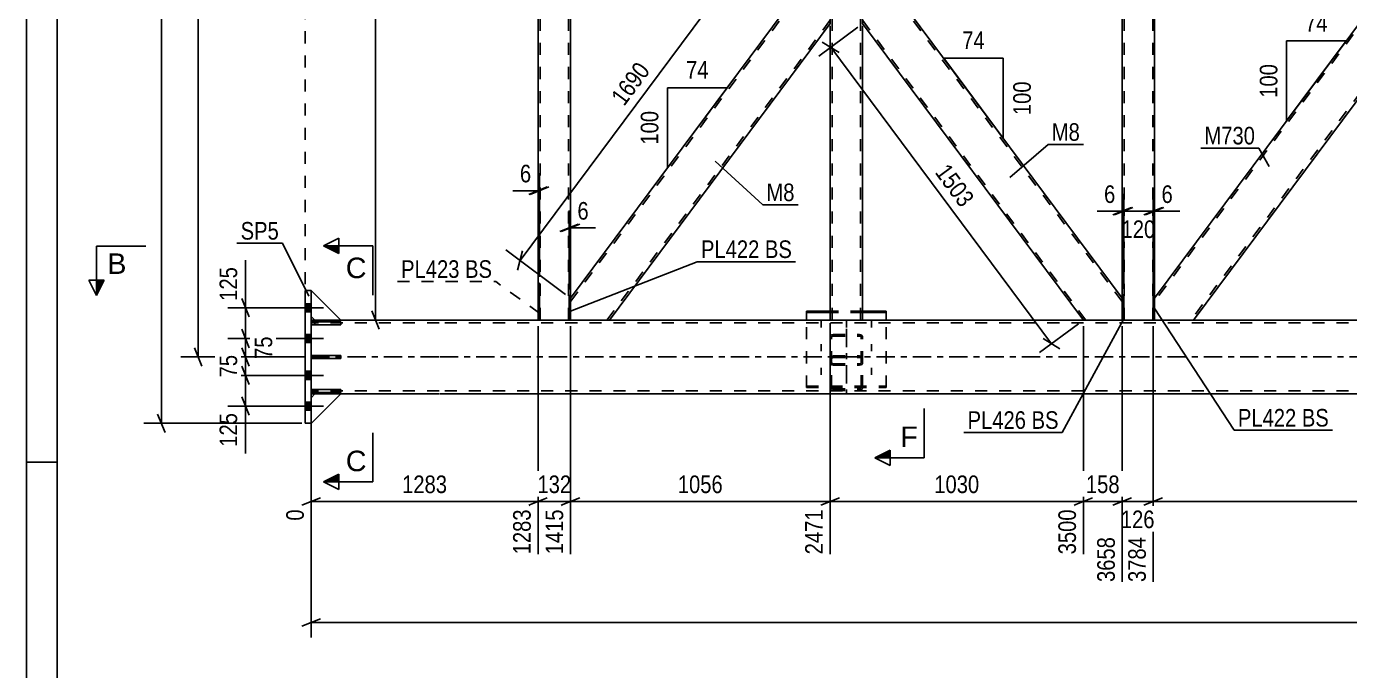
# Model space of a CAD drawing. Header units: millimetres. Extents: x -46 to 795, y -443 to 151.
# Drawn here: x -46.3 to 168.9, y -178.6 to -73.9 of the extents above; entities that cross this region are included whole.
import ezdxf

# ---------------------------------------------------------------- set-up
doc = ezdxf.new("R2010")
doc.units = ezdxf.units.MM
doc.linetypes.add('DXK_LINE_DOT2', pattern=[3.9198, 1.9599, -1.9599])
doc.linetypes.add('DXK_LINE_DOT3', pattern=[5.9187, 2.979, -0.9799, 0.9799, -0.9799])
doc.styles.add('Arial', font='ARIAL.TTF', dxfattribs={"height": 0.2})
doc.styles.add('Arial Narrow', font='ARIALN.TTF', dxfattribs={"height": 0.2})

# ---------------------------------------------------------------- blocks, each defined once
blk = doc.blocks.new('Unknown-761550593-1135')
at = {"color": 5, "linetype": 'Continuous'}
for p, q in [((-46.31, 151.28), (-46.31, -442.72)), ((-41.31, 146.28), (-41.31, -437.72)), ((-41.31, -144.72), (-46.31, -144.72))]:
    blk.add_line(p, q, dxfattribs=at)
blk = doc.blocks.new('Part-761550593-3181 - 3006')
at = {"color": 2, "linetype": 'Continuous'}
for p, q in [((132.14, -117.51), (131.9, -117.51)), ((131.9, -117.51), (131.9, -121.6)), ((132.14, -117.51), (132.14, -121.6)), ((132.14, -121.6), (131.9, -121.6))]:
    blk.add_line(p, q, dxfattribs=at)
blk = doc.blocks.new('Bolt-761550593-3044 - 3006')
at = {"color": 1, "linetype": 'DXK_LINE_DOT2'}
for p, q in [((82.94, -122.79), (82.94, -121.65)), ((87.06, -122.79), (87.06, -121.65)), ((91.14, -122.79), (91.14, -121.65)), ((82.94, -126.66), (82.94, -125.53)), ((91.14, -126.66), (91.14, -125.53)), ((82.94, -130.49), (82.94, -129.36)), ((87.06, -130.49), (87.06, -129.36)), ((91.14, -130.49), (91.14, -129.36))]:
    blk.add_line(p, q, dxfattribs=at)
blk = doc.blocks.new('Part-761550593-3049 - 3006')
at = {"color": 2, "linetype": 'Continuous'}
for p, q in [((84.4, -120.14), (80.54, -120.14)), ((80.54, -121.6), (80.54, -120.14)), ((84.4, -120.36), (80.54, -120.36)), ((93.54, -120.14), (89.68, -120.14)), ((93.54, -120.36), (89.68, -120.36)), ((93.54, -121.6), (93.54, -120.14))]:
    blk.add_line(p, q, dxfattribs=at)
at = {"color": 7, "linetype": 'DXK_LINE_DOT2'}
for p, q in [((89.68, -120.14), (84.4, -120.14)), ((89.68, -120.36), (84.4, -120.36)), ((80.54, -132.57), (80.54, -121.6)), ((93.54, -132.57), (93.54, -121.6)), ((80.54, -132.35), (93.54, -132.35)), ((80.54, -132.57), (93.54, -132.57))]:
    blk.add_line(p, q, dxfattribs=at)
blk = doc.blocks.new('Part-761550593-3063 - 3006')
at = {"color": 7, "linetype": 'DXK_LINE_DOT2'}
for p, q in [((84.4, -124.43), (84.44, -124.26)), ((84.4, -132.54), (84.4, -124.43)), ((84.44, -124.26), (84.54, -124.12)), ((84.54, -124.12), (84.7, -124.02)), ((84.66, -124.35), (84.64, -124.43)), ((84.64, -132.54), (84.64, -124.43)), ((84.71, -124.28), (84.66, -124.35)), ((84.7, -124.02), (84.88, -123.98)), ((84.79, -124.23), (84.71, -124.28)), ((84.88, -124.21), (84.79, -124.23)), ((84.88, -123.98), (89.2, -123.98)), ((84.88, -124.21), (89.2, -124.21)), ((89.2, -123.98), (89.39, -124.02)), ((89.29, -124.23), (89.2, -124.21)), ((89.37, -124.28), (89.29, -124.23)), ((89.42, -124.35), (89.37, -124.28)), ((89.39, -124.02), (89.54, -124.12)), ((89.44, -124.43), (89.42, -124.35)), ((89.44, -132.54), (89.44, -124.43)), ((89.54, -124.12), (89.65, -124.26)), ((89.65, -124.26), (89.68, -124.43)), ((89.68, -132.54), (89.68, -124.43)), ((84.44, -127.75), (84.4, -127.94)), ((84.44, -128.67), (84.4, -128.49)), ((84.54, -128.81), (84.44, -128.67)), ((84.7, -128.91), (84.54, -128.81)), ((84.64, -127.94), (84.66, -127.84)), ((84.64, -128.49), (84.66, -128.58)), ((84.66, -127.84), (84.71, -127.76)), ((84.66, -128.58), (84.71, -128.65)), ((84.88, -127.43), (84.7, -127.47)), ((84.88, -128.95), (84.7, -128.91)), ((84.71, -127.76), (84.79, -127.71)), ((84.71, -128.65), (84.79, -128.7)), ((84.79, -127.71), (84.88, -127.69)), ((84.79, -128.7), (84.88, -128.72)), ((84.88, -127.43), (89.2, -127.43)), ((84.88, -127.69), (89.2, -127.69)), ((84.88, -128.72), (89.2, -128.72)), ((84.88, -128.95), (89.2, -128.95)), ((89.39, -127.47), (89.2, -127.43)), ((89.2, -127.69), (89.29, -127.71)), ((89.2, -128.72), (89.29, -128.7)), ((89.39, -128.91), (89.2, -128.95)), ((89.29, -127.71), (89.37, -127.76)), ((89.29, -128.7), (89.37, -128.65)), ((89.37, -127.76), (89.42, -127.84)), ((89.37, -128.65), (89.42, -128.58)), ((89.54, -128.81), (89.39, -128.91)), ((89.42, -127.84), (89.44, -127.94)), ((89.42, -128.58), (89.44, -128.49)), ((89.65, -128.67), (89.54, -128.81)), ((89.68, -127.94), (89.65, -127.75)), ((89.68, -128.49), (89.65, -128.67)), ((84.4, -132.54), (84.44, -132.73)), ((84.66, -132.64), (84.64, -132.54)), ((84.71, -132.72), (84.66, -132.64)), ((84.7, -133.01), (84.88, -133.05)), ((84.79, -132.77), (84.71, -132.72)), ((84.88, -132.79), (84.79, -132.77)), ((84.88, -132.79), (89.2, -132.79)), ((84.88, -133.05), (89.2, -133.05)), ((89.29, -132.77), (89.2, -132.79)), ((89.2, -133.05), (89.39, -133.01)), ((89.37, -132.72), (89.29, -132.77)), ((89.42, -132.64), (89.37, -132.72)), ((89.44, -132.54), (89.42, -132.64)), ((89.65, -132.73), (89.68, -132.54))]:
    blk.add_line(p, q, dxfattribs=at)
at = {"color": 7, "linetype": 'DXK_LINE_DOT3'}
blk.add_line((87.04, -123.04), (87.04, -133.66), dxfattribs=at)
at = {"color": 7, "linetype": 'DXK_LINE_DOT2'}
for centre, start, end in [((84.9, -127.92), 114.32, 159.2417), ((89.18, -127.92), 20.7583, 65.68), ((84.9, -132.56), 200.7583, 245.68), ((89.18, -132.56), 294.32, 339.2417)]:
    blk.add_arc(centre, 0.496, start, end, dxfattribs=at)
blk = doc.blocks.new('Part-761550593-3237 - 3006')
at = {"color": 7, "linetype": 'DXK_LINE_DOT2'}
for p, q in [((4.8, -121.89), (0, -121.89)), ((0, -121.89), (0, -122.37)), ((0, -122.37), (4.8, -122.37)), ((0.6, -122.37), (0.6, -121.89)), ((4.8, -122.37), (4.8, -121.89))]:
    blk.add_line(p, q, dxfattribs=at)
blk = doc.blocks.new('Part-761550593-3068 - 3006')
at = {"color": 7, "linetype": 'DXK_LINE_DOT2'}
for p, q in [((37.22, -121.6), (37.22, -6)), ((41.86, -121.6), (41.86, -6)), ((36.9, -121.6), (36.9, -115.6)), ((42.18, -121.6), (42.18, -117.63)), ((36.9, -121.6), (42.18, -121.6))]:
    blk.add_line(p, q, dxfattribs=at)
at = {"color": 2, "linetype": 'Continuous'}
for p, q in [((42.18, -117.63), (42.18, -9.97)), ((36.9, -115.6), (36.9, -12))]:
    blk.add_line(p, q, dxfattribs=at)
blk = doc.blocks.new('Part-761550593-3083 - 3006')
at = {"color": 2, "linetype": 'Continuous'}
for p, q in [((82.55, -63.8), (42.18, -118.03)), ((84.4, -66.29), (82.55, -63.8)), ((48.5, -121.6), (84.4, -73.37)), ((47.7, -121.6), (42.18, -121.6)), ((48.48, -121.6), (47.7, -121.6))]:
    blk.add_line(p, q, dxfattribs=at)
at = {"color": 7, "linetype": 'DXK_LINE_DOT2'}
for p, q in [((42.18, -118.56), (82.75, -64.07)), ((84.4, -73.37), (84.4, -66.29)), ((48.1, -121.6), (84.4, -72.83)), ((42.18, -118.03), (42.18, -121.6)), ((48.5, -121.6), (48.48, -121.6)), ((48.5, -121.6), (48.48, -121.6))]:
    blk.add_line(p, q, dxfattribs=at)
blk = doc.blocks.new('Part-761550593-3126 - 3006')
at = {"color": 7, "linetype": 'DXK_LINE_DOT2'}
for p, q in [((36.9, -121.6), (36.9, -115.6)), ((37.14, -115.6), (36.9, -115.6)), ((37.14, -121.6), (37.14, -115.6)), ((37.14, -121.6), (36.9, -121.6))]:
    blk.add_line(p, q, dxfattribs=at)
blk = doc.blocks.new('Bolt-761550593-3144 - 3006')
at = {"linetype": 'Continuous'}
for points in [[(-1, -118.94), (-1, -120.26), (0, -120.26), (0, -118.94)], [(-1, -118.94), (-1, -120.26), (0, -120.26), (0, -118.94)], [(-1, -118.94), (-1, -120.26), (0, -120.26), (0, -118.94)], [(-1, -123.94), (-1, -125.26), (0, -125.26), (0, -123.94)], [(-1, -123.94), (-1, -125.26), (0, -125.26), (0, -123.94)], [(-1, -129.94), (-1, -131.26), (0, -131.26), (0, -129.94)], [(-1, -129.94), (-1, -131.26), (0, -131.26), (0, -129.94)], [(-1, -134.94), (-1, -136.26), (0, -136.26), (0, -134.94)], [(-1, -134.94), (-1, -136.26), (0, -136.26), (0, -134.94)], [(-1, -134.94), (-1, -136.26), (0, -136.26), (0, -134.94)]]:
    blk.add_hatch(color=1, dxfattribs=at).paths.add_polyline_path(points)
at = {"color": 1, "linetype": 'Continuous'}
for p, q in [((-2.76, -119.6), (2, -119.6)), ((-2.76, -119.6), (2, -119.6)), ((-2.76, -119.6), (2, -119.6)), ((-1, -118.94), (0, -118.94)), ((-1, -118.94), (0, -118.94)), ((-1, -118.94), (0, -118.94)), ((-1, -120.26), (0, -120.26)), ((-1, -120.26), (0, -120.26)), ((-1, -120.26), (0, -120.26)), ((-2.76, -124.6), (2, -124.6)), ((-2.76, -124.6), (2, -124.6)), ((-1, -123.94), (0, -123.94)), ((-1, -123.94), (0, -123.94)), ((-1, -125.26), (0, -125.26)), ((-1, -125.26), (0, -125.26)), ((-2.76, -130.6), (2, -130.6)), ((-2.76, -130.6), (2, -130.6)), ((-1, -129.94), (0, -129.94)), ((-1, -129.94), (0, -129.94)), ((-1, -131.26), (0, -131.26)), ((-1, -131.26), (0, -131.26)), ((-1, -134.94), (0, -134.94)), ((-1, -134.94), (0, -134.94)), ((-1, -134.94), (0, -134.94)), ((-2.76, -135.6), (2, -135.6)), ((-2.76, -135.6), (2, -135.6)), ((-2.76, -135.6), (2, -135.6)), ((-1, -136.26), (0, -136.26)), ((-1, -136.26), (0, -136.26)), ((-1, -136.26), (0, -136.26))]:
    blk.add_line(p, q, dxfattribs=at)
blk = doc.blocks.new('Part-761550593-3186 - 3006')
at = {"color": 7, "linetype": 'DXK_LINE_DOT2'}
for p, q in [((131.9, -121.6), (131.9, -117.51)), ((132.14, -117.51), (131.9, -117.51)), ((132.14, -121.6), (132.14, -117.51)), ((132.14, -121.6), (131.9, -121.6))]:
    blk.add_line(p, q, dxfattribs=at)
blk = doc.blocks.new('Part-761550593-3191 - 3006')
at = {"color": 2, "linetype": 'Continuous'}
for p, q in [((0.6, -121.6), (0, -121.6)), ((20.8, -121.6), (4.8, -121.6)), ((36.9, -121.6), (20.9, -121.6)), ((41.94, -121.6), (37.14, -121.6)), ((42.18, -121.6), (42.18, -121.6)), ((125.6, -121.6), (48.48, -121.6)), ((136.94, -121.6), (132.14, -121.6)), ((137.18, -121.6), (137.18, -121.6)), ((220.6, -121.6), (143.48, -121.6)), ((0, -133.6), (20.8, -133.6)), ((20.9, -133.6), (568.54, -133.6))]:
    blk.add_line(p, q, dxfattribs=at)
at = {"color": 7, "linetype": 'DXK_LINE_DOT2'}
for p, q in [((0, -133.6), (0, -121.6)), ((20.8, -122.08), (0, -122.08)), ((4.8, -121.6), (0.6, -121.6)), ((568.54, -122.08), (20.9, -122.08)), ((568.54, -121.6), (36.9, -121.6)), ((37.14, -121.6), (36.9, -121.6)), ((48.48, -121.6), (42.18, -121.6)), ((132.14, -121.6), (125.6, -121.6)), ((137.18, -121.6), (136.94, -121.6)), ((143.48, -121.6), (137.18, -121.6)), ((20.8, -133.12), (0, -133.12)), ((568.54, -133.12), (20.9, -133.12))]:
    blk.add_line(p, q, dxfattribs=at)
at = {"color": 7, "linetype": 'DXK_LINE_DOT3'}
for p, q in [((0, -127.6), (20.8, -127.6)), ((20.9, -127.6), (568.54, -127.6))]:
    blk.add_line(p, q, dxfattribs=at)
blk = doc.blocks.new('Part-761550593-3205 - 3006')
at = {"color": 2, "linetype": 'Continuous'}
for p, q in [((42.18, -117.63), (41.94, -117.63)), ((41.94, -117.63), (41.94, -121.6)), ((42.18, -117.63), (42.18, -121.6)), ((42.18, -121.6), (41.94, -121.6))]:
    blk.add_line(p, q, dxfattribs=at)
blk = doc.blocks.new('Part-761550593-3210 - 3006')
at = {"color": 7, "linetype": 'DXK_LINE_DOT2'}
for p, q in [((41.94, -121.6), (41.94, -117.63)), ((42.18, -117.63), (41.94, -117.63)), ((42.18, -121.6), (42.18, -117.63)), ((42.18, -121.6), (41.94, -121.6))]:
    blk.add_line(p, q, dxfattribs=at)
blk = doc.blocks.new('Part-761550593-3215 - 3006')
at = {"color": 2, "linetype": 'Continuous'}
for p, q in [((37.14, -115.6), (36.9, -115.6)), ((36.9, -115.6), (36.9, -121.6)), ((37.14, -115.6), (37.14, -121.6)), ((37.14, -121.6), (36.9, -121.6))]:
    blk.add_line(p, q, dxfattribs=at)
blk = doc.blocks.new('Part-761550593-3235 - 3006')
at = {"color": 2, "linetype": 'Continuous'}
for p, q in [((0, -133.37), (0, -132.89)), ((0, -132.89), (4.8, -132.89)), ((4.8, -133.37), (0, -133.37)), ((4.8, -132.89), (4.8, -133.37))]:
    blk.add_line(p, q, dxfattribs=at)
at = {"color": 7, "linetype": 'DXK_LINE_DOT2'}
blk.add_line((0.6, -133.37), (0.6, -132.89), dxfattribs=at)
blk = doc.blocks.new('Part-761550593-3236 - 3006')
at = {"color": 7, "linetype": 'DXK_LINE_DOT2'}
for p, q in [((4.8, -127.39), (0, -127.39)), ((0, -127.39), (0, -127.87)), ((0, -127.87), (4.8, -127.87)), ((0.6, -127.87), (0.6, -127.39)), ((4.8, -127.87), (4.8, -127.39))]:
    blk.add_line(p, q, dxfattribs=at)
blk = doc.blocks.new('Part-761550593-3238 - 3006')
at = {"color": 7, "linetype": 'DXK_LINE_DOT2'}
for p, q in [((4.8, -132.89), (0, -132.89)), ((0, -132.89), (0, -133.37)), ((0, -133.37), (4.8, -133.37)), ((0.6, -133.37), (0.6, -132.89)), ((4.8, -133.37), (4.8, -132.89))]:
    blk.add_line(p, q, dxfattribs=at)
blk = doc.blocks.new('Part-761550593-3257 - 3006')
at = {"color": 7, "linetype": 'DXK_LINE_DOT2'}
for p, q in [((0.6, -133.63), (0, -134.23)), ((0, -138.43), (4.8, -133.63)), ((0, -134.23), (0, -138.43)), ((4.8, -133.63), (0.6, -133.63))]:
    blk.add_line(p, q, dxfattribs=at)
blk = doc.blocks.new('Part-761550593-3260 - 3006')
at = {"color": 2, "linetype": 'Continuous'}
for p, q in [((0, -134.23), (0.6, -133.63)), ((0, -138.43), (4.8, -133.63)), ((4.8, -133.63), (0.6, -133.63)), ((0, -138.4), (0, -138.43))]:
    blk.add_line(p, q, dxfattribs=at)
at = {"color": 7, "linetype": 'DXK_LINE_DOT2'}
blk.add_line((0, -138.43), (0, -134.23), dxfattribs=at)
blk = doc.blocks.new('Part-761550593-3263 - 3006')
at = {"color": 7, "linetype": 'DXK_LINE_DOT2'}
for p, q in [((0, -121), (0, -116.8)), ((0, -116.8), (4.8, -121.6)), ((0.6, -121.6), (0, -121)), ((4.8, -121.6), (0.6, -121.6))]:
    blk.add_line(p, q, dxfattribs=at)
blk = doc.blocks.new('Part-761550593-3266 - 3006')
at = {"color": 2, "linetype": 'Continuous'}
for p, q in [((0, -116.8), (4.8, -121.6)), ((0.6, -121.6), (0, -121)), ((4.8, -121.6), (0.6, -121.6))]:
    blk.add_line(p, q, dxfattribs=at)
at = {"color": 7, "linetype": 'DXK_LINE_DOT2'}
blk.add_line((0, -121), (0, -116.8), dxfattribs=at)
blk = doc.blocks.new('Part-761550593-3267 - 3006')
at = {"color": 2, "linetype": 'Continuous'}
for p, q in [((0, -127.87), (0, -127.39)), ((0, -127.39), (4.8, -127.39)), ((4.8, -127.87), (0, -127.87)), ((4.8, -127.39), (4.8, -127.87))]:
    blk.add_line(p, q, dxfattribs=at)
at = {"color": 7, "linetype": 'DXK_LINE_DOT2'}
blk.add_line((0.6, -127.87), (0.6, -127.39), dxfattribs=at)
blk = doc.blocks.new('Part-761550593-3268 - 3006')
at = {"color": 2, "linetype": 'Continuous'}
for p, q in [((0, -122.37), (0, -121.89)), ((0, -121.89), (4.8, -121.89)), ((4.8, -122.37), (0, -122.37)), ((4.8, -121.89), (4.8, -122.37))]:
    blk.add_line(p, q, dxfattribs=at)
at = {"color": 7, "linetype": 'DXK_LINE_DOT2'}
blk.add_line((0.6, -122.37), (0.6, -121.89), dxfattribs=at)
blk = doc.blocks.new('Part-761550593-3273 - 3006')
at = {"color": 2, "linetype": 'Continuous'}
for p, q in [((89.68, -66.28), (91.53, -63.8)), ((131.9, -118.03), (91.53, -63.8)), ((89.68, -72.31), (89.68, -66.28)), ((89.68, -73.38), (89.68, -72.31)), ((125.58, -121.6), (89.68, -73.38)), ((125.6, -121.6), (131.9, -121.6))]:
    blk.add_line(p, q, dxfattribs=at)
at = {"color": 7, "linetype": 'DXK_LINE_DOT2'}
for p, q in [((131.9, -118.56), (91.33, -64.07)), ((89.68, -73.3), (89.68, -72.31)), ((89.68, -72.84), (89.68, -72.72)), ((125.98, -121.6), (89.68, -72.84)), ((131.9, -121.6), (131.9, -118.03)), ((125.58, -121.6), (125.6, -121.6)), ((125.6, -121.6), (125.58, -121.6))]:
    blk.add_line(p, q, dxfattribs=at)
blk = doc.blocks.new('Part-761550593-3313 - 3006')
at = {"color": 2, "linetype": 'Continuous'}
for p, q in [((-1, -138.4), (-1, -116.8)), ((-1, -116.8), (0, -116.8)), ((0, -121.89), (0, -116.8)), ((0, -127.39), (0, -122.37)), ((0, -132.89), (0, -127.87)), ((0, -138.4), (0, -133.37)), ((0, -138.4), (-1, -138.4))]:
    blk.add_line(p, q, dxfattribs=at)
at = {"color": 7, "linetype": 'DXK_LINE_DOT2'}
for p, q in [((0, -122.37), (0, -121.89)), ((0, -127.87), (0, -127.39)), ((0, -133.37), (0, -132.89))]:
    blk.add_line(p, q, dxfattribs=at)
blk = doc.blocks.new('Part-761550593-3383 - 3006')
at = {"color": 7, "linetype": 'DXK_LINE_DOT2'}
for p, q in [((84.72, -121.6), (84.72, -6)), ((89.36, -121.6), (89.36, -6)), ((84.4, -121.6), (89.68, -121.6))]:
    blk.add_line(p, q, dxfattribs=at)
at = {"color": 2, "linetype": 'Continuous'}
for p, q in [((84.4, -121.6), (84.4, -73.77)), ((89.68, -121.6), (89.68, -73.77))]:
    blk.add_line(p, q, dxfattribs=at)
blk = doc.blocks.new('Part-761550593-3398 - 3006')
at = {"color": 7, "linetype": 'DXK_LINE_DOT2'}
for p, q in [((132.22, -121.6), (132.22, -6)), ((136.86, -121.6), (136.86, -6)), ((131.9, -121.6), (131.9, -117.51)), ((137.18, -121.6), (137.18, -117.63)), ((131.9, -121.6), (137.18, -121.6))]:
    blk.add_line(p, q, dxfattribs=at)
at = {"color": 2, "linetype": 'Continuous'}
for p, q in [((131.9, -117.51), (131.9, -9.97)), ((137.18, -117.63), (137.18, -9.97))]:
    blk.add_line(p, q, dxfattribs=at)
blk = doc.blocks.new('Part-761550593-3413 - 3006')
at = {"color": 7, "linetype": 'DXK_LINE_DOT2'}
for p, q in [((220.98, -6), (137.18, -118.56)), ((226.9, -9.04), (143.1, -121.6)), ((137.18, -121.6), (137.18, -118.03)), ((143.49, -121.6), (143.48, -121.6)), ((143.49, -121.6), (143.48, -121.6))]:
    blk.add_line(p, q, dxfattribs=at)
at = {"color": 2, "linetype": 'Continuous'}
for p, q in [((137.18, -118.03), (177.55, -63.8)), ((182.04, -69.83), (143.49, -121.6)), ((142.7, -121.6), (137.18, -121.6)), ((143.48, -121.6), (142.7, -121.6))]:
    blk.add_line(p, q, dxfattribs=at)
blk = doc.blocks.new('Part-761550593-3457 - 3006')
at = {"color": 2, "linetype": 'Continuous'}
for p, q in [((137.18, -117.63), (136.94, -117.63)), ((136.94, -117.63), (136.94, -121.6)), ((137.18, -117.63), (137.18, -121.6)), ((137.18, -121.6), (136.94, -121.6))]:
    blk.add_line(p, q, dxfattribs=at)
blk = doc.blocks.new('Part-761550593-3462 - 3006')
at = {"color": 7, "linetype": 'DXK_LINE_DOT2'}
for p, q in [((136.94, -121.6), (136.94, -117.63)), ((137.18, -117.63), (136.94, -117.63)), ((137.18, -121.6), (137.18, -117.63)), ((137.18, -121.6), (136.94, -121.6))]:
    blk.add_line(p, q, dxfattribs=at)
blk = doc.blocks.new('Line-761550593-4761 - 3006')
at = {"color": 1, "linetype": 'DXK_LINE_DOT2'}
blk.add_line((-1, -0.16), (-1, -121.1), dxfattribs=at)
blk = doc.blocks.new('StraightDimension-761550593-10626 - 3006')
at = {"color": 7, "linetype": 'Continuous'}
for p, q in [((36.9, -122.6), (36.9, -159.71)), ((0, -134.6), (0, -154.23)), ((1.5, -150.5), (-1.5, -151.7)), ((35.4, -151.7), (38.4, -150.5)), ((0, -151.1), (36.9, -151.1))]:
    blk.add_line(p, q, dxfattribs=at)
at = {"color": 0}
blk.add_wipeout([(22.71, -150.35), (22.71, -146.15), (14.19, -146.15), (14.19, -150.35)], dxfattribs=at)
at = {"color": 0, "linetype": 'Continuous'}
for points in [[(-0.6, -151.8), (-4.8, -151.8), (-4.8, -154.83), (-0.6, -154.83)], [(36.3, -151.8), (32.1, -151.8), (32.1, -160.31), (36.3, -160.31)]]:
    blk.add_wipeout(points, dxfattribs=at)
at = {"color": 3, "style": 'Arial Narrow'}
blk.add_text('1283', height=2.863, dxfattribs=at).set_placement((14.79, -149.75))
at = {"color": 3, "linetype": 'Continuous', "style": 'Arial Narrow'}
for s, height, p in [('0', 2.86, (-1.2, -154.23)), ('1283', 2.863, (35.7, -159.71))]:
    blk.add_text(s, height=height, rotation=90.0002, dxfattribs=at).set_placement(p)
blk = doc.blocks.new('StraightDimension-761550593-10623 - 3006')
at = {"color": 7, "linetype": 'Continuous'}
for p, q in [((84.4, -122.12), (84.4, -159.71)), ((125.58, -122.6), (125.58, -159.71)), ((85.9, -150.5), (82.9, -151.7)), ((124.08, -151.7), (127.08, -150.5)), ((84.4, -151.1), (125.58, -151.1))]:
    blk.add_line(p, q, dxfattribs=at)
at = {"color": 0}
blk.add_wipeout([(109.25, -150.35), (109.25, -146.15), (100.74, -146.15), (100.74, -150.35)], dxfattribs=at)
at = {"color": 0, "linetype": 'Continuous'}
blk.add_wipeout([(124.98, -151.8), (120.78, -151.8), (120.78, -160.31), (124.98, -160.31)], dxfattribs=at)
at = {"color": 3, "style": 'Arial Narrow'}
blk.add_text('1030', height=2.863, dxfattribs=at).set_placement((101.34, -149.75))
at = {"color": 3, "linetype": 'Continuous', "style": 'Arial Narrow'}
blk.add_text('3500', height=2.863, rotation=90.0002, dxfattribs=at).set_placement((124.38, -159.71))
blk = doc.blocks.new('StraightDimension-761550593-10625 - 3006')
at = {"color": 7, "linetype": 'Continuous'}
for p, q in [((36.9, -122.6), (36.9, -159.71)), ((42.18, -122.6), (42.18, -159.71)), ((35.4, -151.7), (38.4, -150.5)), ((43.68, -150.5), (40.68, -151.7)), ((36.9, -151.1), (42.18, -151.1))]:
    blk.add_line(p, q, dxfattribs=at)
at = {"color": 0}
blk.add_wipeout([(42.88, -150.35), (42.88, -146.15), (36.2, -146.15), (36.2, -150.35)], dxfattribs=at)
at = {"color": 0, "linetype": 'Continuous'}
blk.add_wipeout([(41.58, -151.8), (37.38, -151.8), (37.38, -160.31), (41.58, -160.31)], dxfattribs=at)
at = {"color": 3, "style": 'Arial Narrow'}
blk.add_text('132', height=2.863, dxfattribs=at).set_placement((36.8, -149.75))
at = {"color": 3, "linetype": 'Continuous', "style": 'Arial Narrow'}
blk.add_text('1415', height=2.863, rotation=90.0002, dxfattribs=at).set_placement((40.98, -159.71))
blk = doc.blocks.new('StraightDimension-761550593-15053 - 3006')
at = {"color": 7, "linetype": 'Continuous'}
for p, q in [((132.14, -116.51), (132.14, -101.51)), ((136.94, -116.63), (136.94, -101.51)), ((130.64, -104.51), (133.64, -103.31)), ((132.14, -103.91), (136.94, -103.91)), ((138.44, -103.31), (135.44, -104.51))]:
    blk.add_line(p, q, dxfattribs=at)
at = {"color": 0}
blk.add_wipeout([(137.88, -108.86), (137.88, -104.66), (131.2, -104.66), (131.2, -108.86)], dxfattribs=at)
at = {"color": 3, "style": 'Arial Narrow'}
blk.add_text('120', height=2.863, dxfattribs=at).set_placement((131.8, -108.26))
blk = doc.blocks.new('StraightDimension-761550593-14711 - 3006')
at = {"color": 7, "linetype": 'Continuous'}
for p, q in [((-11.29, -129.1), (-10.09, -132.1)), ((-2, -130.6), (-13.54, -130.6)), ((-10.69, -135.6), (-10.69, -130.6)), ((-10.09, -137.1), (-11.29, -134.1)), ((-2, -135.6), (-13.54, -135.6))]:
    blk.add_line(p, q, dxfattribs=at)
at = {"color": 0}
blk.add_wipeout([(-11.44, -136.12), (-15.64, -136.12), (-15.64, -142.81), (-11.44, -142.81)], dxfattribs=at)
at = {"color": 7, "linetype": 'Continuous'}
blk.add_line((-10.69, -135.6), (-10.69, -143.33), dxfattribs=at)
blk.add_line((-10.69, -135.6), (-10.69, -143.33), dxfattribs=at)
at = {"color": 3, "style": 'Arial Narrow'}
blk.add_text('125', height=2.863, rotation=90.0002, dxfattribs=at).set_placement((-12.04, -142.21))
blk = doc.blocks.new('StraightDimension-761550593-14800 - 3006')
at = {"color": 7, "linetype": 'Continuous'}
for p, q in [((41.94, -116.63), (41.94, -103.77)), ((42.18, -116.63), (42.18, -103.77)), ((40.44, -107.22), (43.44, -106.02)), ((43.68, -106.02), (40.68, -107.22)), ((41.94, -106.62), (42.18, -106.62))]:
    blk.add_line(p, q, dxfattribs=at)
at = {"color": 0}
blk.add_wipeout([(45.73, -105.87), (45.73, -101.67), (42.7, -101.67), (42.7, -105.87)], dxfattribs=at)
at = {"color": 7, "linetype": 'Continuous'}
blk.add_line((42.18, -106.62), (46.26, -106.62), dxfattribs=at)
blk.add_line((42.18, -106.62), (46.26, -106.62), dxfattribs=at)
at = {"color": 3, "style": 'Arial Narrow'}
blk.add_text('6', height=2.86, dxfattribs=at).set_placement((43.3, -105.27))
blk = doc.blocks.new('StraightDimension-761550593-10624 - 3006')
at = {"color": 7, "linetype": 'Continuous'}
for p, q in [((42.18, -122.6), (42.18, -159.71)), ((84.4, -122.12), (84.4, -159.71)), ((43.68, -150.5), (40.68, -151.7)), ((82.9, -151.7), (85.9, -150.5)), ((42.18, -151.1), (84.4, -151.1))]:
    blk.add_line(p, q, dxfattribs=at)
at = {"color": 0}
blk.add_wipeout([(67.55, -150.35), (67.55, -146.15), (59.03, -146.15), (59.03, -150.35)], dxfattribs=at)
at = {"color": 0, "linetype": 'Continuous'}
blk.add_wipeout([(83.8, -151.8), (79.6, -151.8), (79.6, -160.31), (83.8, -160.31)], dxfattribs=at)
at = {"color": 3, "style": 'Arial Narrow'}
blk.add_text('1056', height=2.863, dxfattribs=at).set_placement((59.63, -149.75))
at = {"color": 3, "linetype": 'Continuous', "style": 'Arial Narrow'}
blk.add_text('2471', height=2.863, rotation=90.0002, dxfattribs=at).set_placement((83.2, -159.71))
blk = doc.blocks.new('StraightDimension-761550593-4430 - 3006')
at = {"color": 7, "linetype": 'Continuous'}
for p, q in [((-18.37, -127.6), (-18.37, 0)), ((-18.97, -126.1), (-17.77, -129.1)), ((-0.98, -127.6), (-21.22, -127.6))]:
    blk.add_line(p, q, dxfattribs=at)
blk = doc.blocks.new('StraightDimension-761550593-15052 - 3006')
at = {"color": 7, "linetype": 'Continuous'}
for p, q in [((136.94, -116.63), (136.94, -101.06)), ((137.18, -116.63), (137.18, -101.06)), ((135.44, -104.51), (138.44, -103.31)), ((138.68, -103.31), (135.68, -104.51)), ((136.94, -103.91), (137.18, -103.91))]:
    blk.add_line(p, q, dxfattribs=at)
at = {"color": 0}
blk.add_wipeout([(140.73, -103.16), (140.73, -98.96), (137.7, -98.96), (137.7, -103.16)], dxfattribs=at)
at = {"color": 7, "linetype": 'Continuous'}
blk.add_line((137.18, -103.91), (141.26, -103.91), dxfattribs=at)
blk.add_line((137.18, -103.91), (141.26, -103.91), dxfattribs=at)
at = {"color": 3, "style": 'Arial Narrow'}
blk.add_text('6', height=2.86, dxfattribs=at).set_placement((138.3, -102.56))
blk = doc.blocks.new('AngleDimension-761550593-3554 - 3006')
at = {"color": 7, "linetype": 'Continuous'}
for p, q in [((102.93, -79.12), (102.87, -79.03)), ((112.54, -79.03), (102.87, -79.03)), ((112.54, -92.03), (102.87, -79.03)), ((112.54, -92.03), (112.54, -79.03))]:
    blk.add_line(p, q, dxfattribs=at)
at = {"color": 0}
for points in [[(110.13, -78.13), (110.13, -73.93), (105.28, -73.93), (105.28, -78.13)], [(117.64, -82.19), (113.44, -82.19), (113.44, -88.87), (117.64, -88.87)]]:
    blk.add_wipeout(points, dxfattribs=at)
at = {"color": 3, "style": 'Arial Narrow'}
blk.add_text('74', height=2.863, dxfattribs=at).set_placement((105.88, -77.53))
blk.add_text('100', height=2.863, rotation=90.0002, dxfattribs=at).set_placement((117.04, -88.27))
blk = doc.blocks.new('StraightDimension-761550593-4022 - 3006')
at = {"color": 7, "linetype": 'Continuous'}
for p, q in [((33.97, -111.91), (74.34, -57.69)), ((81.75, -63.2), (72.06, -55.99)), ((73.93, -59.25), (74.76, -56.13)), ((41.38, -117.43), (31.68, -110.21)), ((34.39, -110.35), (33.56, -113.48))]:
    blk.add_line(p, q, dxfattribs=at)
at = {"color": 0}
blk.add_wipeout([(56.1, -80.94), (52.73, -78.43), (47.64, -85.26), (51.01, -87.77)], dxfattribs=at)
at = {"color": 3, "style": 'Arial Narrow'}
blk.add_text('1690', height=2.863, rotation=53.3309, dxfattribs=at).set_placement((50.89, -86.93))
blk = doc.blocks.new('StraightDimension-761550593-4211 - 3006')
at = {"color": 7, "linetype": 'Continuous'}
for p, q in [((-24.37, -138.4), (-24.37, 6)), ((-24.97, -136.9), (-23.77, -139.9)), ((-1.5, -138.4), (-27.22, -138.4))]:
    blk.add_line(p, q, dxfattribs=at)
blk = doc.blocks.new('StraightDimension-761550593-4488 - 3006')
at = {"color": 7, "linetype": 'Continuous'}
for p, q in [((10.46, -121.6), (10.46, -6)), ((9.86, -120.1), (11.06, -123.1)), ((35.9, -121.6), (7.61, -121.6))]:
    blk.add_line(p, q, dxfattribs=at)
blk = doc.blocks.new('StraightDimension-761550593-4512 - 3006')
at = {"color": 7, "linetype": 'Continuous'}
for p, q in [((88.88, -73.98), (82.57, -78.67)), ((85.87, -78.09), (83.12, -76.4)), ((84.49, -77.24), (120.4, -125.46)), ((124.78, -122.2), (118.47, -126.9)), ((119.02, -124.62), (121.77, -126.31))]:
    blk.add_line(p, q, dxfattribs=at)
at = {"color": 0}
blk.add_wipeout([(105.59, -104.32), (108.96, -101.81), (103.87, -94.98), (100.51, -97.49)], dxfattribs=at)
at = {"color": 3, "style": 'Arial Narrow'}
blk.add_text('1503', height=2.863, rotation=-53.3309, dxfattribs=at).set_placement((101.34, -97.61))
blk = doc.blocks.new('StraightDimension-761550593-4593 - 3006')
at = {"color": 7, "linetype": 'Continuous'}
for p, q in [((0, -139.43), (0, -173.22)), ((1.5, -170.22), (-1.5, -171.42)), ((0, -170.82), (608.54, -170.82))]:
    blk.add_line(p, q, dxfattribs=at)
blk = doc.blocks.new('StraightDimension-761550593-10620 - 3006')
at = {"color": 7, "linetype": 'Continuous'}
for p, q in [((136.94, -122.6), (136.94, -164.21)), ((220.58, -122.6), (220.58, -159.71)), ((138.44, -150.5), (135.44, -151.7)), ((219.08, -151.7), (222.08, -150.5)), ((136.94, -151.1), (220.58, -151.1))]:
    blk.add_line(p, q, dxfattribs=at)
at = {"color": 0}
blk.add_wipeout([(183.02, -150.35), (183.02, -146.15), (174.51, -146.15), (174.51, -150.35)], dxfattribs=at)
at = {"color": 0, "linetype": 'Continuous'}
blk.add_wipeout([(219.98, -151.8), (215.78, -151.8), (215.78, -160.31), (219.98, -160.31)], dxfattribs=at)
at = {"color": 3, "style": 'Arial Narrow'}
blk.add_text('2091', height=2.863, dxfattribs=at).set_placement((175.11, -149.75))
at = {"color": 3, "linetype": 'Continuous', "style": 'Arial Narrow'}
blk.add_text('5875', height=2.863, rotation=90.0002, dxfattribs=at).set_placement((219.38, -159.71))
blk = doc.blocks.new('StraightDimension-761550593-10621 - 3006')
at = {"color": 7, "linetype": 'Continuous'}
for p, q in [((131.9, -122.6), (131.9, -164.21)), ((136.94, -122.6), (136.94, -164.21)), ((130.4, -151.7), (133.4, -150.5)), ((138.44, -150.5), (135.44, -151.7)), ((131.9, -151.1), (136.94, -151.1))]:
    blk.add_line(p, q, dxfattribs=at)
at = {"color": 0}
blk.add_wipeout([(137.76, -156.05), (137.76, -151.85), (131.08, -151.85), (131.08, -156.05)], dxfattribs=at)
at = {"color": 0, "linetype": 'Continuous'}
blk.add_wipeout([(136.34, -156.3), (132.14, -156.3), (132.14, -164.81), (136.34, -164.81)], dxfattribs=at)
at = {"color": 3, "style": 'Arial Narrow'}
blk.add_text('126', height=2.863, dxfattribs=at).set_placement((131.68, -155.45))
at = {"color": 3, "linetype": 'Continuous', "style": 'Arial Narrow'}
blk.add_text('3784', height=2.863, rotation=90.0002, dxfattribs=at).set_placement((135.74, -164.21))
blk = doc.blocks.new('StraightDimension-761550593-10622 - 3006')
at = {"color": 7, "linetype": 'Continuous'}
for p, q in [((125.58, -122.6), (125.58, -159.71)), ((131.9, -122.6), (131.9, -164.21)), ((124.08, -151.7), (127.08, -150.5)), ((133.4, -150.5), (130.4, -151.7)), ((125.58, -151.1), (131.9, -151.1))]:
    blk.add_line(p, q, dxfattribs=at)
at = {"color": 0}
blk.add_wipeout([(132.08, -150.35), (132.08, -146.15), (125.4, -146.15), (125.4, -150.35)], dxfattribs=at)
at = {"color": 0, "linetype": 'Continuous'}
blk.add_wipeout([(131.3, -156.3), (127.1, -156.3), (127.1, -164.81), (131.3, -164.81)], dxfattribs=at)
at = {"color": 3, "style": 'Arial Narrow'}
blk.add_text('158', height=2.863, dxfattribs=at).set_placement((126, -149.75))
at = {"color": 3, "linetype": 'Continuous', "style": 'Arial Narrow'}
blk.add_text('3658', height=2.863, rotation=90.0002, dxfattribs=at).set_placement((130.7, -164.21))
blk = doc.blocks.new('StraightDimension-761550593-14708 - 3006')
at = {"color": 7, "linetype": 'Continuous'}
for p, q in [((-11.29, -118.1), (-10.09, -121.1)), ((-2, -119.6), (-13.54, -119.6)), ((-10.69, -124.6), (-10.69, -119.6)), ((-2, -124.6), (-13.54, -124.6)), ((-10.09, -126.1), (-11.29, -123.1))]:
    blk.add_line(p, q, dxfattribs=at)
at = {"color": 0}
blk.add_wipeout([(-11.44, -112.39), (-15.64, -112.39), (-15.64, -119.07), (-11.44, -119.07)], dxfattribs=at)
at = {"color": 7, "linetype": 'Continuous'}
blk.add_line((-10.69, -119.6), (-10.69, -111.87), dxfattribs=at)
blk.add_line((-10.69, -119.6), (-10.69, -111.87), dxfattribs=at)
at = {"color": 3, "style": 'Arial Narrow'}
blk.add_text('125', height=2.863, rotation=90.0002, dxfattribs=at).set_placement((-12.04, -118.47))
blk = doc.blocks.new('StraightDimension-761550593-14709 - 3006')
at = {"color": 7, "linetype": 'Continuous'}
for p, q in [((-2, -124.6), (-13.09, -124.6)), ((-11.29, -123.1), (-10.09, -126.1)), ((-10.69, -127.6), (-10.69, -124.6)), ((-10.09, -129.1), (-11.29, -126.1)), ((-1, -127.6), (-13.09, -127.6))]:
    blk.add_line(p, q, dxfattribs=at)
at = {"color": 0}
blk.add_wipeout([(-5.74, -123.67), (-9.94, -123.67), (-9.94, -128.53), (-5.74, -128.53)], dxfattribs=at)
at = {"color": 3, "style": 'Arial Narrow'}
blk.add_text('75', height=2.863, rotation=90.0002, dxfattribs=at).set_placement((-6.34, -127.93))
blk = doc.blocks.new('StraightDimension-761550593-14710 - 3006')
at = {"color": 7, "linetype": 'Continuous'}
for p, q in [((-11.29, -126.1), (-10.09, -129.1)), ((-1, -127.6), (-13.54, -127.6)), ((-10.09, -132.1), (-11.29, -129.1)), ((-10.69, -130.6), (-10.69, -127.6)), ((-2, -130.6), (-13.54, -130.6))]:
    blk.add_line(p, q, dxfattribs=at)
at = {"color": 0}
blk.add_wipeout([(-11.44, -126.67), (-15.64, -126.67), (-15.64, -131.53), (-11.44, -131.53)], dxfattribs=at)
at = {"color": 3, "style": 'Arial Narrow'}
blk.add_text('75', height=2.863, rotation=90.0002, dxfattribs=at).set_placement((-12.04, -130.93))
blk = doc.blocks.new('StraightDimension-761550593-14784 - 3006')
at = {"color": 7, "linetype": 'Continuous'}
for p, q in [((36.9, -114.6), (36.9, -97.71)), ((37.14, -114.6), (37.14, -97.71)), ((35.4, -101.16), (38.4, -99.96)), ((38.64, -99.96), (35.64, -101.16)), ((36.9, -100.56), (37.14, -100.56))]:
    blk.add_line(p, q, dxfattribs=at)
at = {"color": 0}
blk.add_wipeout([(36.37, -99.81), (36.37, -95.61), (33.35, -95.61), (33.35, -99.81)], dxfattribs=at)
at = {"color": 7, "linetype": 'Continuous'}
blk.add_line((36.9, -100.56), (32.82, -100.56), dxfattribs=at)
blk.add_line((36.9, -100.56), (32.82, -100.56), dxfattribs=at)
at = {"color": 3, "style": 'Arial Narrow'}
blk.add_text('6', height=2.86, dxfattribs=at).set_placement((33.95, -99.21))
blk = doc.blocks.new('AngleDimension-761550593-14956 - 3006')
at = {"color": 7, "linetype": 'Continuous'}
for p, q in [((57.96, -83.83), (67.64, -83.83)), ((57.96, -96.82), (67.64, -83.83)), ((57.96, -96.82), (57.96, -83.83)), ((63.41, -89.51), (67.64, -83.83))]:
    blk.add_line(p, q, dxfattribs=at)
at = {"color": 0}
for points in [[(65.23, -82.93), (65.23, -78.73), (60.37, -78.73), (60.37, -82.93)], [(57.06, -86.98), (52.86, -86.98), (52.86, -93.67), (57.06, -93.67)]]:
    blk.add_wipeout(points, dxfattribs=at)
at = {"color": 3, "style": 'Arial Narrow'}
blk.add_text('74', height=2.863, dxfattribs=at).set_placement((60.97, -82.33))
blk.add_text('100', height=2.863, rotation=90.0002, dxfattribs=at).set_placement((56.46, -93.07))
blk = doc.blocks.new('AngleDimension-761550593-14970 - 3006')
at = {"color": 7, "linetype": 'Continuous'}
for p, q in [((158.64, -76.21), (168.31, -76.21)), ((158.64, -89.2), (168.31, -76.21)), ((158.64, -89.2), (158.64, -76.21)), ((163.15, -83.14), (168.31, -76.21))]:
    blk.add_line(p, q, dxfattribs=at)
at = {"color": 0}
for points in [[(165.91, -75.31), (165.91, -71.11), (161.05, -71.11), (161.05, -75.31)], [(157.74, -79.36), (153.54, -79.36), (153.54, -86.05), (157.74, -86.05)]]:
    blk.add_wipeout(points, dxfattribs=at)
at = {"color": 3, "style": 'Arial Narrow'}
blk.add_text('74', height=2.863, dxfattribs=at).set_placement((161.65, -74.71))
blk.add_text('100', height=2.863, rotation=90.0002, dxfattribs=at).set_placement((157.14, -85.45))
blk = doc.blocks.new('StraightDimension-761550593-15054 - 3006')
at = {"color": 7, "linetype": 'Continuous'}
for p, q in [((131.9, -116.51), (131.9, -101.06)), ((132.14, -116.51), (132.14, -101.06)), ((130.4, -104.51), (133.4, -103.31)), ((133.64, -103.31), (130.64, -104.51)), ((131.9, -103.91), (132.14, -103.91))]:
    blk.add_line(p, q, dxfattribs=at)
at = {"color": 0}
blk.add_wipeout([(131.37, -103.16), (131.37, -98.96), (128.35, -98.96), (128.35, -103.16)], dxfattribs=at)
at = {"color": 7, "linetype": 'Continuous'}
blk.add_line((131.9, -103.91), (127.82, -103.91), dxfattribs=at)
blk.add_line((131.9, -103.91), (127.82, -103.91), dxfattribs=at)
at = {"color": 3, "style": 'Arial Narrow'}
blk.add_text('6', height=2.86, dxfattribs=at).set_placement((128.95, -102.56))
blk = doc.blocks.new('Mark-761550593-3079 - 3006')
at = {"color": 0}
blk.add_wipeout([(78.61, -102.26), (78.61, -99.26), (74.04, -99.26), (74.04, -102.26)], dxfattribs=at)
blk.add_wipeout([(78.61, -102.26), (78.61, -99.26), (74.04, -99.26), (74.04, -102.26)], dxfattribs=at)
at = {"color": 30, "linetype": 'Continuous'}
for p, q in [((65.69, -95.76), (73.44, -102.86)), ((73.44, -102.86), (79.21, -102.86))]:
    blk.add_line(p, q, dxfattribs=at)
at = {"color": 3, "style": 'Arial Narrow'}
blk.add_text('M8', height=2.863, dxfattribs=at).set_placement((74.04, -102.26))
blk = doc.blocks.new('SectionMark-761550593-15361 - 3006')
at = {"linetype": 'Continuous'}
for points in [[(4.5, -109.54), (4.5, -110.79), (2, -109.54)], [(4.5, -146.69), (4.5, -147.94), (2, -147.94)]]:
    blk.add_hatch(color=6, dxfattribs=at).paths.add_polyline_path(points)
at = {"color": 6, "linetype": 'Continuous'}
for p, q in [((2, -109.54), (4.5, -108.29)), ((10, -109.54), (2, -109.54)), ((2, -109.54), (4.5, -110.79)), ((4.5, -110.79), (4.5, -108.29)), ((2, -147.94), (4.5, -146.69)), ((10, -147.94), (2, -147.94)), ((4.5, -149.19), (2, -147.94)), ((4.5, -146.69), (4.5, -149.19))]:
    blk.add_line(p, q, dxfattribs=at)
at = {"color": 0, "linetype": 'Continuous'}
for points in [[(9, -114.79), (9, -111.29), (5.63, -111.29), (5.63, -114.79)], [(9, -146.19), (9, -142.69), (5.63, -142.69), (5.63, -146.19)]]:
    blk.add_wipeout(points, dxfattribs=at)
at = {"color": 6, "linetype": 'Continuous'}
for p, q in [((10, -109.54), (10, -117.54)), ((10, -147.94), (10, -139.94))]:
    blk.add_line(p, q, dxfattribs=at)
at = {"color": 3, "linetype": 'Continuous', "style": 'Arial'}
for p in [(5.63, -114.79), (5.63, -146.19)]:
    blk.add_text('C', height=3.34, dxfattribs=at).set_placement(p)
blk = doc.blocks.new('Mark-761550593-3269 - 3006')
at = {"color": 0}
blk.add_wipeout([(125.02, -92.45), (125.02, -89.45), (120.45, -89.45), (120.45, -92.45)], dxfattribs=at)
blk.add_wipeout([(125.02, -92.45), (125.02, -89.45), (120.45, -89.45), (120.45, -92.45)], dxfattribs=at)
at = {"color": 30, "linetype": 'Continuous'}
for p, q in [((113.62, -98.41), (119.85, -93.05)), ((119.85, -93.05), (125.62, -93.05))]:
    blk.add_line(p, q, dxfattribs=at)
at = {"color": 3, "style": 'Arial Narrow'}
blk.add_text('M8', height=2.863, dxfattribs=at).set_placement((120.45, -92.45))
blk = doc.blocks.new('Mark-761550593-3309 - 3006')
at = {"color": 0}
blk.add_wipeout([(-5.26, -108.52), (-5.26, -105.52), (-11.47, -105.52), (-11.47, -108.52)], dxfattribs=at)
blk.add_wipeout([(-5.26, -108.52), (-5.26, -105.52), (-11.47, -105.52), (-11.47, -108.52)], dxfattribs=at)
at = {"color": 30, "linetype": 'Continuous'}
for p in [(-12.07, -109.12), (-0.4, -117.7)]:
    blk.add_line(p, (-4.66, -109.12), dxfattribs=at)
at = {"color": 3, "style": 'Arial Narrow'}
blk.add_text('SP5', height=2.863, dxfattribs=at).set_placement((-11.47, -108.52))
blk = doc.blocks.new('SectionMark-761550593-4711 - 3006')
at = {"linetype": 'Continuous'}
blk.add_hatch(color=6, dxfattribs=at).paths.add_polyline_path([(94.18, -142.76), (94.18, -144.01), (91.68, -144.01)])
at = {"color": 6, "linetype": 'Continuous'}
for p, q in [((91.68, -144.01), (94.18, -142.76)), ((99.68, -144.01), (91.68, -144.01)), ((94.18, -145.26), (91.68, -144.01)), ((94.18, -142.76), (94.18, -145.26))]:
    blk.add_line(p, q, dxfattribs=at)
at = {"color": 0, "linetype": 'Continuous'}
blk.add_wipeout([(98.68, -142.26), (98.68, -138.76), (95.83, -138.76), (95.83, -142.26)], dxfattribs=at)
at = {"color": 6, "linetype": 'Continuous'}
blk.add_line((99.68, -144.01), (99.68, -136.01), dxfattribs=at)
at = {"color": 3, "linetype": 'Continuous', "style": 'Arial'}
blk.add_text('F', height=3.34, dxfattribs=at).set_placement((95.83, -142.26))
blk = doc.blocks.new('Mark-761550593-3409 - 3006')
at = {"color": 0}
blk.add_wipeout([(153.5, -93.04), (153.5, -90.04), (145.28, -90.04), (145.28, -93.04)], dxfattribs=at)
blk.add_wipeout([(153.5, -93.04), (153.5, -90.04), (145.28, -90.04), (145.28, -93.04)], dxfattribs=at)
at = {"color": 30, "linetype": 'Continuous'}
for p in [(144.68, -93.64), (155.82, -96.61)]:
    blk.add_line(p, (154.1, -93.64), dxfattribs=at)
at = {"color": 3, "style": 'Arial Narrow'}
blk.add_text('M730', height=2.863, dxfattribs=at).set_placement((145.28, -93.04))
blk = doc.blocks.new('SectionMark-761550593-4721 - 3006')
at = {"color": 6, "linetype": 'Continuous'}
for p, q in [((-34.91, -109.6), (-34.91, -117.6)), ((-34.91, -117.6), (-36.16, -115.1))]:
    blk.add_line(p, q, dxfattribs=at)
at = {"color": 0, "linetype": 'Continuous'}
blk.add_wipeout([(-30.05, -114.1), (-30.05, -110.6), (-33.16, -110.6), (-33.16, -114.1)], dxfattribs=at)
at = {"linetype": 'Continuous'}
blk.add_hatch(color=6, dxfattribs=at).paths.add_polyline_path([(-34.91, -115.1), (-33.66, -115.1), (-34.91, -117.6)])
at = {"color": 6, "linetype": 'Continuous'}
for p, q in [((-34.91, -109.6), (-26.91, -109.6)), ((-33.66, -115.1), (-36.16, -115.1)), ((-34.91, -117.6), (-33.66, -115.1))]:
    blk.add_line(p, q, dxfattribs=at)
at = {"color": 3, "linetype": 'Continuous', "style": 'Arial'}
blk.add_text('B', height=3.34, dxfattribs=at).set_placement((-33.16, -114.1))
blk = doc.blocks.new('MarkSet-761550593-4805 - 3006')
at = {"color": 0}
blk.add_wipeout([(24.13, -114.74), (24.13, -111.74), (14.63, -111.74), (14.63, -114.74)], dxfattribs=at)
blk.add_wipeout([(24.13, -114.74), (24.13, -111.74), (14.63, -111.74), (14.63, -114.74)], dxfattribs=at)
blk.add_wipeout([(29.41, -114.74), (29.41, -111.74), (25.03, -111.74), (25.03, -114.74)], dxfattribs=at)
blk.add_wipeout([(29.41, -114.74), (29.41, -111.74), (25.03, -111.74), (25.03, -114.74)], dxfattribs=at)
at = {"color": 30, "linetype": 'DXK_LINE_DOT2'}
for p in [(14.03, -115.34), (37.14, -120.51)]:
    blk.add_line(p, (30.01, -115.34), dxfattribs=at)
at = {"color": 3, "style": 'Arial Narrow'}
for s, p in [('PL423', (14.63, -114.74)), ('BS', (25.03, -114.74))]:
    blk.add_text(s, height=2.863, dxfattribs=at).set_placement(p)
blk = doc.blocks.new('MarkSet-761550593-4821 - 3006')
at = {"color": 0}
blk.add_wipeout([(116.27, -139.3), (116.27, -136.3), (106.76, -136.3), (106.76, -139.3)], dxfattribs=at)
blk.add_wipeout([(116.27, -139.3), (116.27, -136.3), (106.76, -136.3), (106.76, -139.3)], dxfattribs=at)
blk.add_wipeout([(121.55, -139.3), (121.55, -136.3), (117.17, -136.3), (117.17, -139.3)], dxfattribs=at)
blk.add_wipeout([(121.55, -139.3), (121.55, -136.3), (117.17, -136.3), (117.17, -139.3)], dxfattribs=at)
at = {"color": 30, "linetype": 'Continuous'}
for p in [(132.14, -121.39), (106.16, -139.9)]:
    blk.add_line(p, (122.15, -139.9), dxfattribs=at)
at = {"color": 3, "style": 'Arial Narrow'}
for s, p in [('PL426', (106.76, -139.3)), ('BS', (117.17, -139.3))]:
    blk.add_text(s, height=2.863, dxfattribs=at).set_placement(p)
blk = doc.blocks.new('MarkSet-761550593-4881 - 3006')
at = {"color": 0}
blk.add_wipeout([(160.22, -138.93), (160.22, -135.93), (150.72, -135.93), (150.72, -138.93)], dxfattribs=at)
blk.add_wipeout([(160.22, -138.93), (160.22, -135.93), (150.72, -135.93), (150.72, -138.93)], dxfattribs=at)
at = {"color": 30, "linetype": 'Continuous'}
blk.add_line((137.12, -119.59), (150.12, -139.53), dxfattribs=at)
at = {"color": 3, "style": 'Arial Narrow'}
blk.add_text('PL422', height=2.863, dxfattribs=at).set_placement((150.72, -138.93))
at = {"color": 0}
blk.add_wipeout([(165.5, -138.93), (165.5, -135.93), (161.12, -135.93), (161.12, -138.93)], dxfattribs=at)
blk.add_wipeout([(165.5, -138.93), (165.5, -135.93), (161.12, -135.93), (161.12, -138.93)], dxfattribs=at)
at = {"color": 30, "linetype": 'Continuous'}
blk.add_line((150.12, -139.53), (166.1, -139.53), dxfattribs=at)
at = {"color": 3, "style": 'Arial Narrow'}
blk.add_text('BS', height=2.863, dxfattribs=at).set_placement((161.12, -138.93))
blk = doc.blocks.new('MarkSet-761550593-4887 - 3006')
at = {"color": 0}
blk.add_wipeout([(72.9, -111.51), (72.9, -108.51), (63.4, -108.51), (63.4, -111.51)], dxfattribs=at)
blk.add_wipeout([(72.9, -111.51), (72.9, -108.51), (63.4, -108.51), (63.4, -111.51)], dxfattribs=at)
at = {"color": 30, "linetype": 'Continuous'}
blk.add_line((42.18, -120.17), (62.8, -112.11), dxfattribs=at)
at = {"color": 3, "style": 'Arial Narrow'}
blk.add_text('PL422', height=2.863, dxfattribs=at).set_placement((63.4, -111.51))
at = {"color": 0}
blk.add_wipeout([(78.18, -111.51), (78.18, -108.51), (73.8, -108.51), (73.8, -111.51)], dxfattribs=at)
blk.add_wipeout([(78.18, -111.51), (78.18, -108.51), (73.8, -108.51), (73.8, -111.51)], dxfattribs=at)
at = {"color": 30, "linetype": 'Continuous'}
blk.add_line((62.8, -112.11), (78.78, -112.11), dxfattribs=at)
at = {"color": 3, "style": 'Arial Narrow'}
blk.add_text('BS', height=2.863, dxfattribs=at).set_placement((73.8, -111.51))

msp = doc.modelspace()

# ---------------------------------------------------------------- block references
for name in ['Unknown-761550593-1135', 'Line-761550593-4761 - 3006', 'Part-761550593-3068 - 3006', 'Part-761550593-3383 - 3006', 'Part-761550593-3398 - 3006', 'Part-761550593-3413 - 3006', 'Part-761550593-3083 - 3006', 'Part-761550593-3273 - 3006', 'Part-761550593-3126 - 3006', 'Part-761550593-3215 - 3006', 'Part-761550593-3313 - 3006', 'Part-761550593-3263 - 3006', 'Part-761550593-3266 - 3006', 'Part-761550593-3205 - 3006', 'Part-761550593-3210 - 3006', 'Part-761550593-3181 - 3006', 'Part-761550593-3186 - 3006', 'Part-761550593-3457 - 3006', 'Part-761550593-3462 - 3006', 'Bolt-761550593-3144 - 3006', 'Part-761550593-3049 - 3006', 'Part-761550593-3191 - 3006', 'Part-761550593-3237 - 3006', 'Part-761550593-3268 - 3006', 'Bolt-761550593-3044 - 3006', 'Part-761550593-3063 - 3006', 'Part-761550593-3236 - 3006', 'Part-761550593-3267 - 3006', 'Part-761550593-3235 - 3006', 'Part-761550593-3238 - 3006', 'Part-761550593-3257 - 3006', 'Part-761550593-3260 - 3006']:
    msp.add_blockref(name, (0, 0))

# ---------------------------------------------------------------- next in the draw order: block references
for name in ['AngleDimension-761550593-3554 - 3006', 'StraightDimension-761550593-14800 - 3006', 'StraightDimension-761550593-15053 - 3006', 'StraightDimension-761550593-10626 - 3006', 'StraightDimension-761550593-10623 - 3006']:
    msp.add_blockref(name, (0, 0))

# ---------------------------------------------------------------- next in the draw order: block references
for name in ['StraightDimension-761550593-4022 - 3006', 'StraightDimension-761550593-15052 - 3006', 'StraightDimension-761550593-10625 - 3006', 'StraightDimension-761550593-14711 - 3006']:
    msp.add_blockref(name, (0, 0))

# ---------------------------------------------------------------- next in the draw order: block references
for name in ['StraightDimension-761550593-4430 - 3006', 'StraightDimension-761550593-4488 - 3006', 'StraightDimension-761550593-10624 - 3006']:
    msp.add_blockref(name, (0, 0))

# ---------------------------------------------------------------- next in the draw order: block references
for name in ['StraightDimension-761550593-4211 - 3006', 'StraightDimension-761550593-4512 - 3006']:
    msp.add_blockref(name, (0, 0))

# ---------------------------------------------------------------- next in the draw order: block references
msp.add_blockref('StraightDimension-761550593-4593 - 3006', (0, 0))

# ---------------------------------------------------------------- next in the draw order: block references
for name in ['SectionMark-761550593-4711 - 3006', 'AngleDimension-761550593-14970 - 3006', 'AngleDimension-761550593-14956 - 3006', 'Mark-761550593-3269 - 3006', 'StraightDimension-761550593-14784 - 3006', 'StraightDimension-761550593-15054 - 3006', 'SectionMark-761550593-15361 - 3006', 'StraightDimension-761550593-14708 - 3006', 'StraightDimension-761550593-10620 - 3006']:
    msp.add_blockref(name, (0, 0))

# ---------------------------------------------------------------- next in the draw order: block references
for name in ['Mark-761550593-3409 - 3006', 'Mark-761550593-3079 - 3006', 'Mark-761550593-3309 - 3006', 'StraightDimension-761550593-10621 - 3006', 'StraightDimension-761550593-14709 - 3006']:
    msp.add_blockref(name, (0, 0))

# ---------------------------------------------------------------- next in the draw order: block references
for name in ['SectionMark-761550593-4721 - 3006', 'MarkSet-761550593-4881 - 3006', 'StraightDimension-761550593-10622 - 3006', 'StraightDimension-761550593-14710 - 3006']:
    msp.add_blockref(name, (0, 0))

# ---------------------------------------------------------------- next in the draw order: block references
for name in ['MarkSet-761550593-4887 - 3006', 'MarkSet-761550593-4805 - 3006', 'MarkSet-761550593-4821 - 3006']:
    msp.add_blockref(name, (0, 0))

doc.saveas('drawing.dxf')
